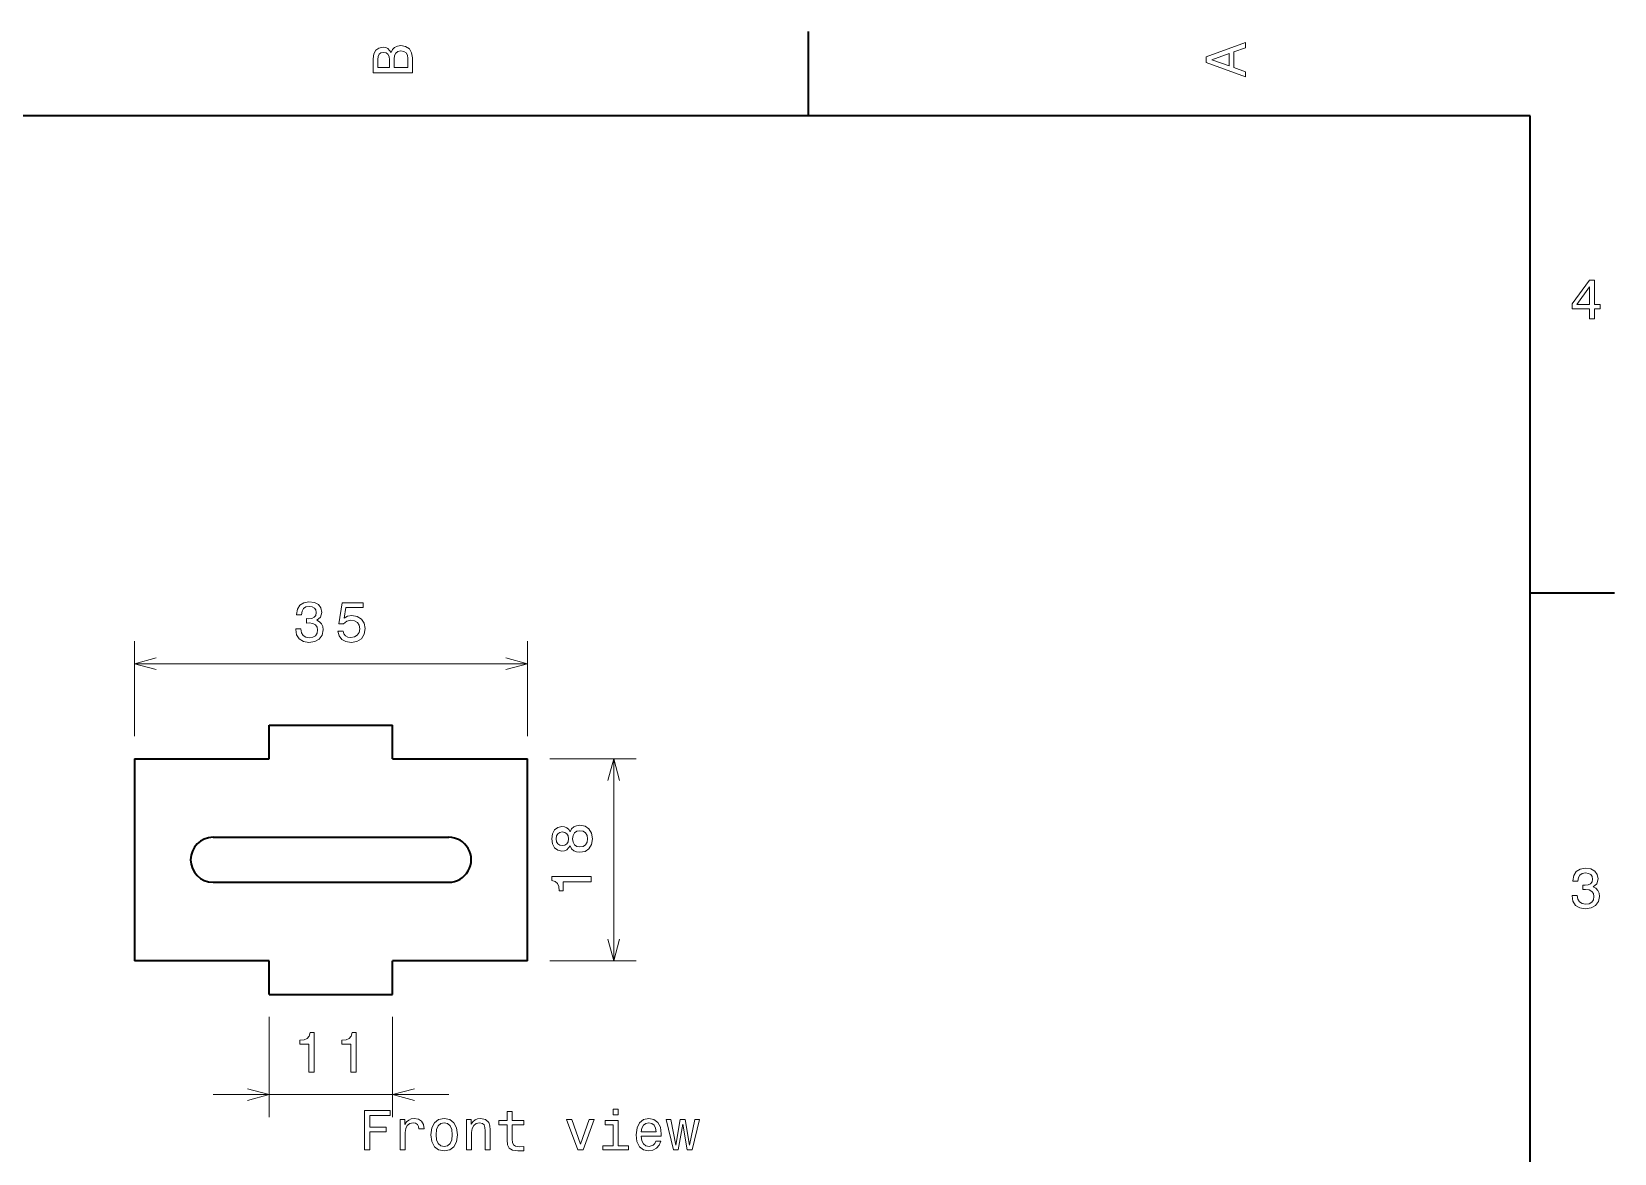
# Model space of a CAD drawing. Extents: x 0 to 297, y 0 to 210.
# Drawn here: x 153.5 to 294.5, y 107.5 to 207.5 of the extents above; entities that cross this region are included whole.
import ezdxf

# ---------------------------------------------------------------- set-up
doc = ezdxf.new("R2010")
doc.units = 0

msp = doc.modelspace()

# ---------------------------------------------------------------- linework, layer by layer
at = {"color": 7, "lineweight": 35, "ltscale": 0.1875}
for p, q in [((222.699997, 200), (222.699997, 207.5)), ((287, 157.5), (294.5, 157.5))]:
    msp.add_line(p, q, dxfattribs=at)
at = {"color": 7, "lineweight": 35}
for p, q in [((287, 200), (10, 200)), ((287, 10), (287, 200)), ((169.670105, 135.700104), (190.670105, 135.700104)), ((169.670105, 131.700104), (190.670105, 131.700104))]:
    msp.add_line(p, q, dxfattribs=at)
at = {"color": 7, "lineweight": 13, "ltscale": 0.211645}
for p, q in [((162.670105, 144.700104), (162.670105, 153.165894)), ((197.670105, 144.700104), (197.670105, 153.165894))]:
    msp.add_line(p, q, dxfattribs=at)
at = {"color": 7, "lineweight": 13}
for p, q in [((162.670105, 151.165894), (197.670105, 151.165894)), ((169.670105, 112.771126), (190.670105, 112.771126))]:
    msp.add_line(p, q, dxfattribs=at)
at = {"color": 7, "lineweight": 35, "ltscale": 0.275}
for p, q in [((174.670105, 145.700104), (185.670105, 145.700104)), ((174.670105, 121.700104), (185.670105, 121.700104))]:
    msp.add_line(p, q, dxfattribs=at)
at = {"color": 7, "lineweight": 35, "ltscale": 0.075}
for p, q in [((174.670105, 142.700104), (174.670105, 145.700104)), ((185.670105, 142.700104), (185.670105, 145.700104)), ((174.670105, 121.700104), (174.670105, 124.700104)), ((185.670105, 121.700104), (185.670105, 124.700104))]:
    msp.add_line(p, q, dxfattribs=at)
at = {"color": 7, "lineweight": 35, "ltscale": 0.3}
for p, q in [((162.670105, 142.700104), (174.670105, 142.700104)), ((185.670105, 142.700104), (197.670105, 142.700104)), ((174.670105, 124.700104), (162.670105, 124.700104)), ((197.670105, 124.700104), (185.670105, 124.700104))]:
    msp.add_line(p, q, dxfattribs=at)
at = {"color": 7, "lineweight": 35, "ltscale": 0.45}
for p, q in [((162.670105, 142.700104), (162.670105, 124.700104)), ((197.670105, 124.700104), (197.670105, 142.700104))]:
    msp.add_line(p, q, dxfattribs=at)
at = {"color": 7, "lineweight": 13, "ltscale": 0.192271}
for p, q in [((199.670105, 142.700104), (207.360947, 142.700104)), ((199.670105, 124.700104), (207.360947, 124.700104))]:
    msp.add_line(p, q, dxfattribs=at)
at = {"color": 7, "lineweight": 13, "ltscale": 0.45}
msp.add_line((205.360947, 124.700104), (205.360947, 142.700104), dxfattribs=at)
at = {"color": 7, "lineweight": 13, "ltscale": 0.223224}
for p, q in [((174.670105, 119.700104), (174.670105, 110.771126)), ((185.670105, 119.700104), (185.670105, 110.771126))]:
    msp.add_line(p, q, dxfattribs=at)
at = {"color": 7, "lineweight": 13}
for points in [[(185.542007, 205.630417), (185.249496, 205.983429), (185.052811, 206.074219), (184.81073, 206.104477), (184.432495, 206.03891), (184.160156, 205.842224), (183.993729, 205.524506), (183.933212, 205.080704), (183.933212, 203.835022), (187.433212, 203.835022), (187.433212, 205.151306), (187.36261, 205.620331), (187.155838, 205.968307), (186.828018, 206.185165), (186.384216, 206.260818), (186.08667, 206.215424), (185.839554, 206.094391), (185.65799, 205.897705)], [(261.633209, 203.466858), (261.633209, 203.930847), (260.604401, 204.298996), (260.604401, 205.695969), (261.633209, 206.064133), (261.633209, 206.538193), (258.128174, 205.257217), (258.128174, 204.742798)], [(185.385666, 204.984879), (185.385666, 204.298996), (184.351807, 204.298996), (184.351807, 205.025223), (184.382065, 205.297562), (184.472839, 205.489197), (184.629181, 205.605194), (184.86116, 205.645538), (185.093155, 205.600143), (185.254532, 205.479111), (185.355408, 205.272339)], [(187.014618, 205.095825), (187.014618, 204.298996), (185.809296, 204.298996), (185.809296, 205.050446), (185.844589, 205.368164), (185.9505, 205.595108), (186.132065, 205.731277), (186.394302, 205.776657), (186.671692, 205.731277), (186.863327, 205.605194), (186.979324, 205.393372)], [(260.17572, 204.460388), (258.632477, 205), (260.17572, 205.539627)], [(292.277374, 181.916794), (292.731262, 181.916794), (292.731262, 182.784225), (293.23056, 182.784225), (293.23056, 183.187683), (292.731262, 183.187683), (292.731262, 185.341141), (292.272339, 185.341141), (290.739197, 183.228027), (290.739197, 182.784225), (292.277374, 182.784225)], [(291.162842, 183.187683), (292.277374, 184.756134), (292.277374, 183.187683)], [(177.031204, 154.26532), (177.031204, 154.230011), (177.111893, 153.745865), (177.348923, 153.382751), (177.722122, 153.150757), (178.216354, 153.065033), (178.74086, 153.150757), (179.134232, 153.372665), (179.386383, 153.725693), (179.477173, 154.179581), (179.436829, 154.477127), (179.325867, 154.719208), (179.144318, 154.905807), (178.902237, 155.041977), (179.230042, 155.314301), (179.346039, 155.748032), (179.270386, 156.141403), (179.053528, 156.43895), (178.7005, 156.625549), (178.216354, 156.691116), (177.762466, 156.610413), (177.41449, 156.388519), (177.187546, 156.035492), (177.111893, 155.566467), (177.111893, 155.531174), (177.560745, 155.531174), (177.601089, 155.853928), (177.732208, 156.085922), (177.944031, 156.227127), (178.241577, 156.277557), (178.50383, 156.237213), (178.695465, 156.131317), (178.811462, 155.959839), (178.856842, 155.727859), (178.811462, 155.480728), (178.69043, 155.314301), (178.478607, 155.21344), (178.191147, 155.183182), (177.994461, 155.188232), (177.994461, 154.78981), (178.241577, 154.799896), (178.559296, 154.754517), (178.796326, 154.633469), (178.937546, 154.436783), (178.987976, 154.179581), (178.932495, 153.88707), (178.78624, 153.670212), (178.55426, 153.534042), (178.246613, 153.488663), (177.928894, 153.539093), (177.696899, 153.690384), (177.550659, 153.932465), (177.495178, 154.26532)], [(180.787399, 154.07872), (180.898346, 153.665176), (181.145462, 153.342407), (181.508575, 153.140671), (181.972549, 153.065033), (182.481918, 153.155807), (182.880341, 153.402924), (183.132492, 153.796295), (183.228317, 154.300613), (183.142578, 154.769638), (182.900513, 155.137802), (182.522263, 155.374832), (182.033081, 155.460556), (181.654831, 155.40004), (181.36232, 155.233612), (181.50354, 156.176697), (183.036682, 156.176697), (183.036682, 156.59024), (181.165634, 156.59024), (180.88826, 154.734344), (181.291718, 154.734344), (181.584229, 154.971375), (181.957428, 155.057098), (182.280197, 155.001633), (182.527313, 154.84024), (182.683655, 154.593124), (182.73912, 154.275406), (182.683655, 153.957687), (182.522263, 153.710556), (182.275146, 153.55423), (181.957428, 153.498749), (181.69014, 153.534042), (181.483368, 153.65004), (181.332062, 153.831604), (181.256409, 154.07872)], [(201.474777, 134.942749), (201.615997, 134.685547), (201.812683, 134.509033), (202.059799, 134.398087), (202.357346, 134.362778), (202.806183, 134.443481), (203.154175, 134.675461), (203.376068, 135.053711), (203.461807, 135.568115), (203.376068, 136.077484), (203.154175, 136.455719), (202.806183, 136.687714), (202.357346, 136.773453), (202.059799, 136.733109), (201.812683, 136.627197), (201.615997, 136.445633), (201.474777, 136.193481), (201.353745, 136.395203), (201.187317, 136.536423), (200.985596, 136.622147), (200.738464, 136.652405), (200.380402, 136.571716), (200.092926, 136.359909), (199.906342, 136.016968), (199.835724, 135.568115), (199.906342, 135.114227), (200.092926, 134.771286), (200.380402, 134.554428), (200.738464, 134.478775), (200.985596, 134.503998), (201.187317, 134.589722)], [(200.778809, 134.957886), (200.556915, 134.99823), (200.385437, 135.119263), (200.279541, 135.310913), (200.239197, 135.568115), (200.279541, 135.820282), (200.385437, 136.011917), (200.556915, 136.13295), (200.778809, 136.178345), (201.005768, 136.13295), (201.182281, 136.011917), (201.298264, 135.820282), (201.333572, 135.568115), (201.293228, 135.310913), (201.182281, 135.119263), (201.005768, 134.99823)], [(202.34726, 134.846939), (202.079971, 134.892319), (201.878235, 135.038574), (201.747116, 135.265518), (201.701721, 135.568115), (201.747116, 135.865662), (201.878235, 136.092606), (202.079971, 136.238861), (202.34726, 136.289291), (202.63472, 136.238861), (202.851578, 136.092606), (202.992798, 135.865662), (203.038177, 135.568115), (202.992798, 135.265518), (202.851578, 135.038574), (202.63472, 134.892319)], [(290.729126, 130.51622), (290.729126, 130.480911), (290.809814, 129.996765), (291.046844, 129.633652), (291.420044, 129.401657), (291.914276, 129.315933), (292.438782, 129.401657), (292.832153, 129.623566), (293.08429, 129.976593), (293.175079, 130.430481), (293.134735, 130.728027), (293.023773, 130.970108), (292.842224, 131.156708), (292.600159, 131.292877), (292.927948, 131.565216), (293.043945, 131.998932), (292.968292, 132.392303), (292.751434, 132.68985), (292.398407, 132.87645), (291.914276, 132.942017), (291.460388, 132.861313), (291.112396, 132.63942), (290.885468, 132.286392), (290.809814, 131.817368), (290.809814, 131.782074), (291.258636, 131.782074), (291.299011, 132.104828), (291.430115, 132.336823), (291.641937, 132.478027), (291.939484, 132.528473), (292.201721, 132.488113), (292.393372, 132.382217), (292.509369, 132.210739), (292.554749, 131.97876), (292.509369, 131.731628), (292.388336, 131.565216), (292.176514, 131.46434), (291.889069, 131.434082), (291.692383, 131.439133), (291.692383, 131.04071), (291.939484, 131.050797), (292.257202, 131.005417), (292.494232, 130.884369), (292.635468, 130.687683), (292.685883, 130.430481), (292.630402, 130.13797), (292.484161, 129.921112), (292.252167, 129.784943), (291.944519, 129.739563), (291.626801, 129.789993), (291.394806, 129.941284), (291.248566, 130.183365), (291.193085, 130.51622)], [(203.360947, 131.741318), (203.360947, 132.200256), (199.835724, 132.200256), (199.835724, 131.857315), (200.143372, 131.766525), (200.350143, 131.584976), (200.471176, 131.307602), (200.51152, 130.924316), (200.869598, 130.924316), (200.869598, 131.741318)], [(178.211319, 114.771126), (178.670258, 114.771126), (178.670258, 118.296341), (178.327316, 118.296341), (178.236526, 117.988708), (178.054977, 117.781937), (177.777603, 117.660896), (177.394318, 117.620552), (177.394318, 117.262482), (178.211319, 117.262482)], [(181.947342, 114.771126), (182.406281, 114.771126), (182.406281, 118.296341), (182.063339, 118.296341), (181.972549, 117.988708), (181.791, 117.781937), (181.513626, 117.660896), (181.130341, 117.620552), (181.130341, 117.262482), (181.947342, 117.262482)], [(205.768097, 111.464516), (205.299072, 111.464516), (205.299072, 110.96019), (205.768097, 110.96019)], [(183.154251, 107.843475), (183.623276, 107.843475), (183.623276, 109.452263), (185.095901, 109.452263), (185.095901, 109.87085), (183.623276, 109.87085), (183.623276, 110.919846), (185.433792, 110.919846), (185.433792, 111.343475), (183.154251, 111.343475)], [(186.346619, 107.843475), (186.790421, 107.843475), (186.790421, 109.391747), (186.835815, 109.764946), (186.971985, 110.032234), (187.193878, 110.193619), (187.491425, 110.249092), (187.713333, 110.213791), (187.879761, 110.11293), (187.980621, 109.94146), (188.01593, 109.709473), (188.464767, 109.709473), (188.404251, 110.117973), (188.237823, 110.410477), (187.960449, 110.58699), (187.582214, 110.647507), (187.324997, 110.607162), (187.103104, 110.506302), (186.906418, 110.334831), (186.750076, 110.102844), (186.750076, 110.551689), (186.346619, 110.551689)], [(189.085083, 109.195061), (189.165787, 108.579788), (189.397766, 108.125893), (189.76593, 107.843475), (190.260162, 107.747658), (190.749359, 107.843475), (191.117508, 108.12085), (191.349503, 108.574745), (191.435242, 109.195061), (191.349503, 109.810333), (191.117508, 110.269264), (190.749359, 110.546646), (190.260162, 110.647507), (189.76593, 110.546646), (189.397766, 110.264221), (189.165787, 109.810333)], [(189.538986, 109.200104), (189.584366, 109.653992), (189.725586, 109.981804), (189.95253, 110.183533), (190.260162, 110.254135), (190.562759, 110.183533), (190.789703, 109.986847), (190.930908, 109.653992), (190.981339, 109.200104), (190.930908, 108.741173), (190.789703, 108.408318), (190.562759, 108.206589), (190.260162, 108.141029), (189.95253, 108.206589), (189.725586, 108.408318), (189.584366, 108.741173)], [(192.252243, 107.843475), (192.696045, 107.843475), (192.696045, 109.406876), (192.741425, 109.764946), (192.88768, 110.027191), (193.114624, 110.188576), (193.417221, 110.249092), (193.659302, 110.198662), (193.810593, 110.062492), (193.886246, 109.835548), (193.911453, 109.532959), (193.911453, 107.843475), (194.35527, 107.843475), (194.35527, 109.623734), (194.335083, 109.981804), (194.244308, 110.279358), (193.946762, 110.551689), (193.482788, 110.647507), (193.225586, 110.612206), (193.008728, 110.516388), (192.822128, 110.355003), (192.675873, 110.138145), (192.675873, 110.551689), (192.252243, 110.551689)], [(195.883362, 110.082672), (195.883362, 108.726044), (195.91362, 108.287277), (196.054825, 107.984688), (196.33725, 107.808174), (196.81636, 107.747658), (197.340851, 107.772873), (197.340851, 108.156158), (196.957565, 108.125893), (196.609589, 108.166245), (196.422989, 108.29232), (196.3423, 108.504135), (196.327164, 108.801689), (196.327164, 110.082672), (197.340851, 110.082672), (197.340851, 110.460907), (196.327164, 110.460907), (196.327164, 111.252701), (195.883362, 111.252701), (195.883362, 110.460907), (195.116791, 110.460907), (195.116791, 110.082672)], [(202.172272, 107.843475), (202.641281, 107.843475), (203.629761, 110.551689), (203.170822, 110.551689), (202.409302, 108.367973), (201.632645, 110.551689), (201.168671, 110.551689)], [(205.75296, 108.216675), (205.75296, 110.460907), (204.61319, 110.460907), (204.61319, 110.082672), (205.309158, 110.082672), (205.309158, 108.216675), (204.401367, 108.216675), (204.401367, 107.843475), (206.670822, 107.843475), (206.670822, 108.216675)], [(207.820679, 109.068977), (209.595901, 109.068977), (209.600937, 109.275749), (209.520248, 109.855721), (209.29834, 110.289444), (208.945328, 110.551689), (208.476303, 110.647507), (208.017365, 110.546646), (207.664337, 110.264221), (207.437393, 109.80529), (207.356705, 109.200104), (207.432358, 108.579788), (207.659302, 108.125893), (208.007278, 107.843475), (208.461166, 107.747658), (208.854538, 107.813217), (209.177307, 107.984688), (209.414337, 108.257019), (209.550507, 108.620132), (209.111755, 108.620132), (209.020966, 108.418404), (208.889847, 108.267105), (208.516647, 108.146072), (208.229187, 108.201546), (208.012329, 108.378059), (207.871109, 108.66552), (207.820679, 109.053848)], [(207.820679, 109.442177), (207.87616, 109.790161), (208.012329, 110.047363), (208.219101, 110.203705), (208.491425, 110.259178), (208.758728, 110.203705), (208.9655, 110.047363), (209.091583, 109.790161), (209.136963, 109.442177)], [(211.108871, 107.843475), (211.512329, 110.143188), (211.915787, 107.843475), (212.339417, 107.843475), (213.005127, 110.551689), (212.576447, 110.551689), (212.127594, 108.251976), (211.729187, 110.551689), (211.290421, 110.551689), (210.891998, 108.251976), (210.443161, 110.551689), (210.019531, 110.551689), (210.685242, 107.843475)]]:
    msp.add_lwpolyline(points, close=True, dxfattribs=at)
for points in [[(164.601959, 151.683533), (162.670105, 151.165894), (164.601959, 150.648254)], [(195.738251, 150.648254), (197.670105, 151.165894), (195.738251, 151.683533)], [(205.878586, 140.76825), (205.360947, 142.700104), (204.843307, 140.76825)], [(204.843307, 126.631958), (205.360947, 124.700104), (205.878586, 126.631958)], [(172.738251, 112.253487), (174.670105, 112.771126), (172.738251, 113.288765)], [(187.601959, 113.288765), (185.670105, 112.771126), (187.601959, 112.253487)]]:
    msp.add_lwpolyline(points, dxfattribs=at)
at = {"color": 7, "lineweight": 35}
for centre, start, end in [((169.670105, 133.700104), 90.000003, 269.999997), ((190.670105, 133.700104), 269.999997, 90.000003)]:
    msp.add_arc(centre, 2, start, end, dxfattribs=at)

doc.saveas('drawing.dxf')
